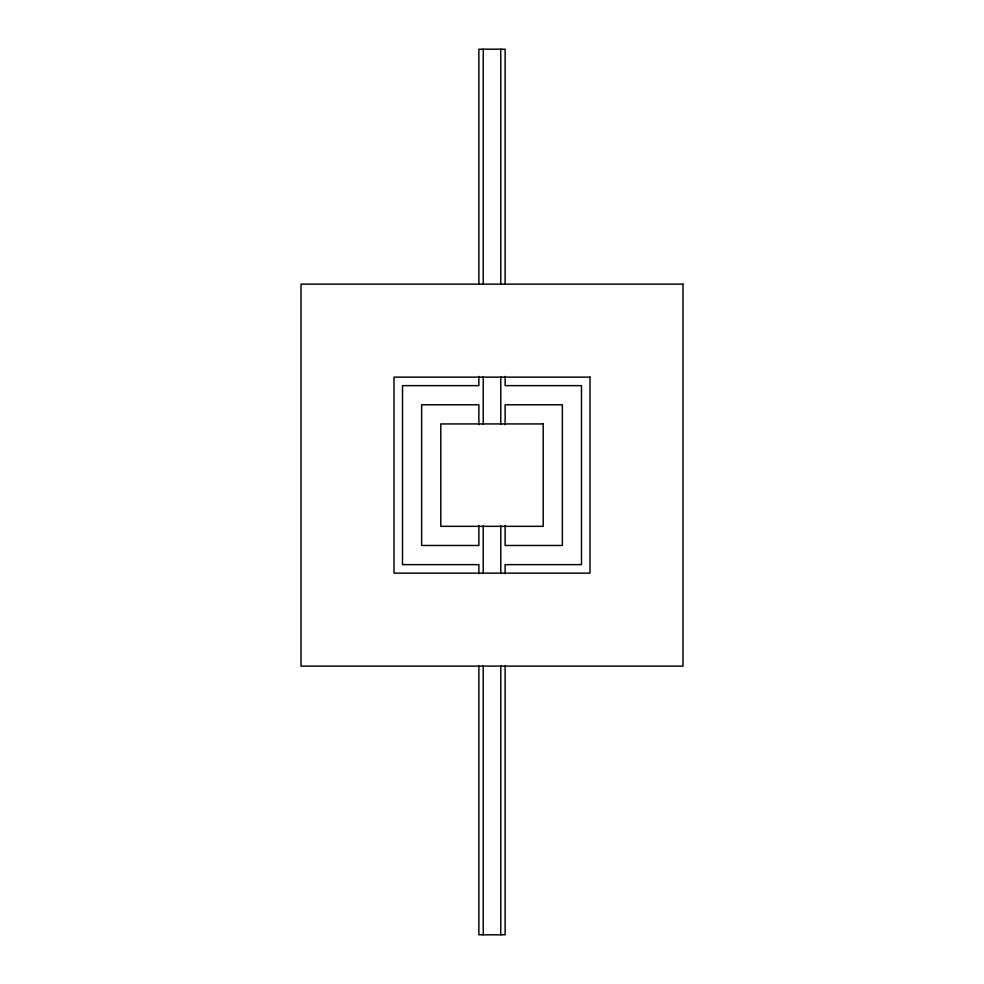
<?xml version="1.0" encoding="UTF-8"?>
<svg xmlns="http://www.w3.org/2000/svg" width="984" height="984" viewBox="0 0 984 984"><rect width="100%" height="100%" fill="white"/><g stroke="black" fill="none" stroke-linecap="round" stroke-linejoin="round"><path stroke-width="1.48" d="M505.136 284.241L505.136 49.2L478.864 49.2L478.864 284.241M505.136 376.417L505.136 385.63L581.495 385.63L581.495 564.631L505.136 564.631L505.136 573.844M505.136 424.657L505.136 404.781L562.356 404.781L562.356 545.48L505.136 545.48L505.136 525.604M505.136 666.008L505.136 934.8L478.864 934.8L478.864 666.008M500.758 49.2L500.758 284.438M500.758 376.688L500.758 424.35M500.758 525.825L500.758 573.487M500.758 665.737L500.758 934.8M483.242 49.2L483.242 284.438M483.242 376.688L483.242 424.35M483.242 525.825L483.242 573.487M483.242 665.737L483.242 934.8M478.864 376.417L478.864 385.63L402.505 385.63L402.505 564.631L478.864 564.631L478.864 573.844M478.864 424.657L478.864 404.781L421.644 404.781L421.644 545.48L478.864 545.48L478.864 525.604M682.994 284.142L301.006 284.142L301.006 666.119L682.994 666.119L682.994 284.142M590.006 377.13L393.994 377.13L393.994 573.131L590.006 573.131L590.006 377.13M543.205 423.932L440.795 423.932L440.795 526.329L543.205 526.329L543.205 423.932"/></g></svg>
